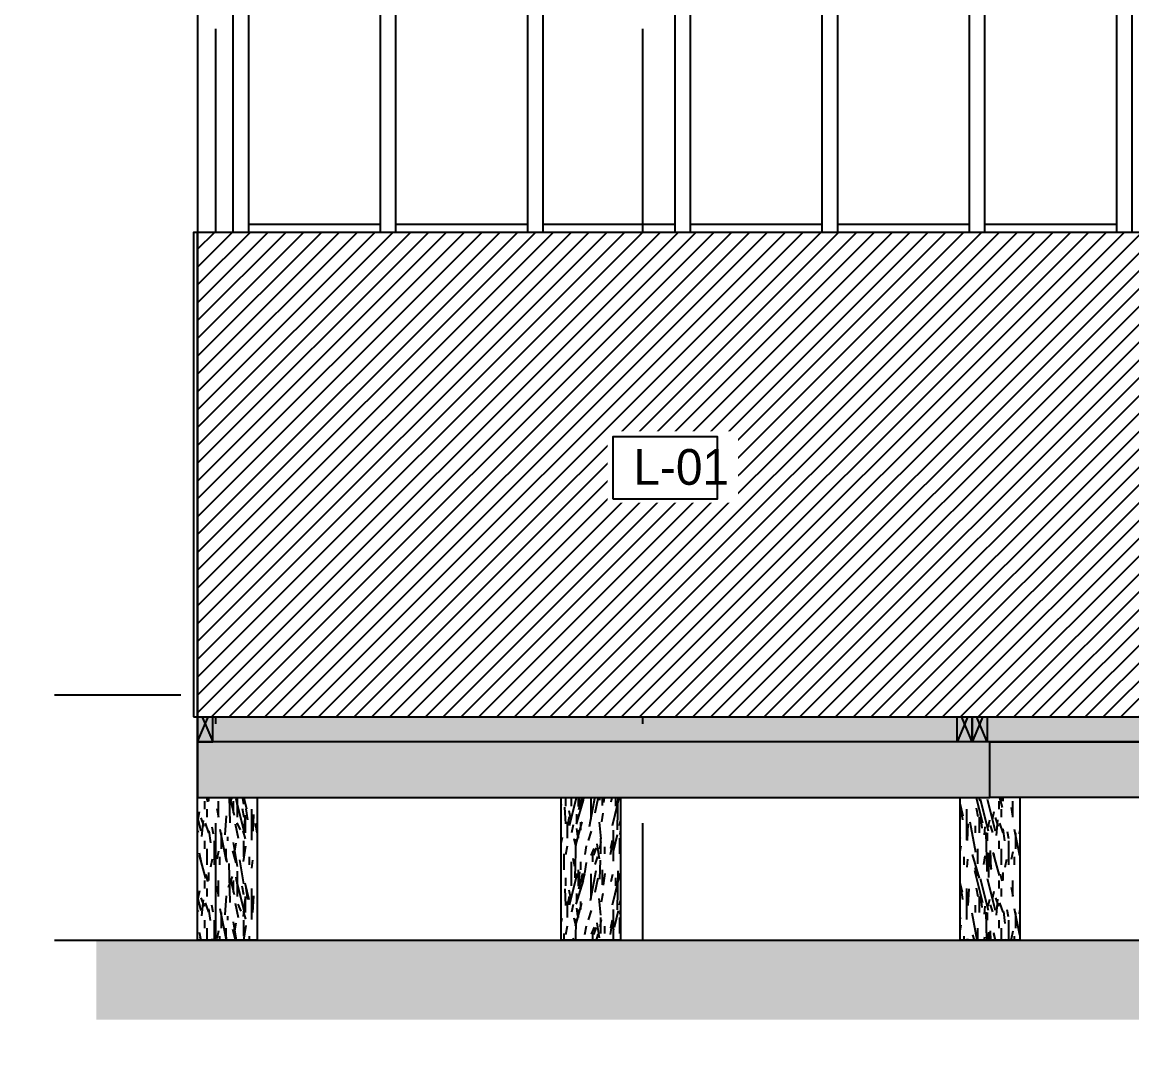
# Model space of a CAD drawing. Header units: millimetres. Extents: x 19458 to 19711, y 4351 to 4752.
# Drawn here: x 19568.654 to 19571.447, y 4540.609 to 4543.224 of the extents above; entities that cross this region are included whole.
import ezdxf

# ---------------------------------------------------------------- set-up
doc = ezdxf.new("R2010")
doc.units = ezdxf.units.MM
doc.set_wipeout_variables(frame=1)
doc.linetypes.add('CENTER', pattern=[2, 1.25, -0.25, 0.25, -0.25])
doc.linetypes.add('HIDDEN2', pattern=[4.7625, 3.175, -1.5875])
for name, color, linetype in [('cotas', 1, 'Continuous'), ('cotas @ 200', 1, 'Continuous'), ('cotas @ 300', 1, 'Continuous'), ('cotas @ 400', 1, 'Continuous'), ('cotas @ 500', 1, 'Continuous'), ('EJES', 2, 'CENTER'), ('NIVELES', 2, 'Continuous'), ('PANELES PARED', 2, 'Continuous'), ('PILOTES', 2, 'Continuous'), ('TEXTO', 2, 'Continuous'), ('TEXTO @ 0.5', 2, 'Continuous'), ('VIGAS DE PISO', 2, 'Continuous')]:
    doc.layers.add(name, color=color, linetype=linetype)
doc.styles.add('century gothic', font='GOTHIC.TTF')
doc.styles.add('COTAS SMC', font='GOTHIC.TTF')
doc.dimstyles.new('ANOTATIVE 100 SMCONSTRUCCIONES', dxfattribs={"dimscale": 0, "dimtxt": 0.18, "dimasz": 0.15, "dimexe": 0.18, "dimexo": 0.09, "dimgap": 0.1, "dimtad": 1, "dimzin": 0, "dimdsep": 46, "dimtxsty": 'century gothic', "dimblk1": 'FLECHA1', "dimblk2": 'FLECHA1', "dimsah": 1, "dimcen": 0.18, "dimdle": 0.075, "dimclrd": 1, "dimclre": 1, "dimclrt": 2, "dimaunit": 1, "dimadec": 0, "dimazin": 0, "dimtfac": 0.75, "dimtix": 1, "dimtmove": 2, "dimatfit": 3, "dimfxl": 0.09, "dimtvp": 1.5, "dimtfill": 1, "dimtolj": 1, "dimtzin": 0, "dimarcsym": 0})
doc.dimstyles.new('PIES SMCONSTRUCCIONES', dxfattribs={"dimscale": 0, "dimtxt": 0.18, "dimasz": 0.2, "dimexe": 0.18, "dimexo": 0, "dimgap": 0.1, "dimtad": 1, "dimdec": 0, "dimlfac": 39.370079, "dimzin": 0, "dimdsep": 46, "dimlunit": 4, "dimtxsty": 'COTAS SMC', "dimblk1": 'FLECHA1', "dimblk2": 'FLECHA1', "dimsah": 1, "dimcen": 0.2, "dimdle": 0.075, "dimclrd": 1, "dimclre": 1, "dimclrt": 2, "dimaunit": 1, "dimadec": 0, "dimazin": 0, "dimtfac": 0.75, "dimtdec": 0, "dimtix": 1, "dimtmove": 2, "dimatfit": 3, "dimfxl": 0.09, "dimtvp": 1.5, "dimtfill": 1, "dimtolj": 1, "dimtzin": 0, "dimarcsym": 0})
pattern_1 = [(0, (102.28992, 23.7031), (0, 0.2), [0.04, -0.16]), (8.9726, (102.291915, 23.595096), (1.200000005876, 0.199999525118), [0.0384708, -3.8086058]), (5.7105, (102.289915, 23.607096), (1.800000034755, 0.19999710144), [0.0401996, -1.9697752]), (344.5779, (102.289915, 23.667096), (2.1999999038893, -0.5999974677634), [0.0601664, -5.9564754]), (353.6599, (102.293915, 23.733096), (0.200000063208, 4.086e-07), [0.0362216, -1.7748552]), (345.0686, (102.299915, 23.619096), (0.799999998317, -0.199999673879), [0.0310484, -3.0737864]), (348.6901, (102.229915, 23.735096), (0.2000000583, 7.413e-08), [0.0815844, -0.9382194]), (5.7105, (102.291915, 23.577096), (1.800000034755, 0.19999710144), [0.0200998, -1.989875]), (0, (102.28992, 23.6611), (0, 0.2), [0.02, -0.18]), (0, (102.24992, 23.6851), (0, 0.2), [0.06, -0.14]), (11.3099, (102.289915, 23.715096), (0.79999995433, 0.19999948721), [0.020396, -0.9994078]), (2.7263, (102.269915, 23.641096), (4.0000000589947, 0.1999992035454), [0.0420476, -4.1627116]), (352.4054, (102.279915, 23.635096), (1.599999971597, -0.19999873671), [0.0302654, -2.9962834]), (0, (102.26992, 23.5591), (0, 0.2), [0.04, -0.16]), (358.8309, (102.2499153, 23.549096), (0.2000000366479, 1.5360345e-07), [0.0980204, -9.70402]), (0, (102.24992, 23.6991), (0, 0.2), [0.02, -0.18]), (0, (102.26992, 23.7151), (0, 0.2), [0.02, -0.18]), (0, (102.17992, 23.7331), (0, 0.2), [0.03, -0.17]), (350.5377, (102.233915, 23.743096), (0.200000015444, 7.752e-08), [0.0608276, -1.1557248]), (0, (102.16992, 23.7431), (0, 0.2), [0.04, -0.16]), (0, (102.14792, 23.5631), (0, 0.2), [0.022, -0.178]), (0, (102.24992, 23.5731), (0, 0.2), [0.02, -0.18]), (0, (102.14792, 23.5791), (0, 0.2), [0.042, -0.158]), (5.4403, (102.249915, 23.591096), (1.9999999402303, 0.199998956714), [0.04219, -4.1768144]), (0, (102.25192, 23.6071), (0, 0.2), [0.038, -0.162]), (0, (102.14792, 23.6111), (0, 0.2), [0.022, -0.178]), (358.8309, (102.1719153, 23.643096), (0.2000000366479, 1.5360345e-07), [0.0980204, -9.70402]), (0, (102.18992, 23.6611), (0, 0.2), [0.02, -0.18]), (0, (102.16992, 23.6671), (0, 0.2), [0.02, -0.18]), (0, (102.24992, 23.6671), (0, 0.2), [0.04, -0.16]), (0, (102.20992, 23.6711), (0, 0.2), [0.02, -0.18]), (0, (102.16992, 23.6951), (0, 0.2), [0.04, -0.16]), (19.6538, (102.223915, 23.611096), (2.200000050424, 0.79999891494), [0.0297322, -2.9434812]), (11.3099, (102.189915, 23.667096), (0.79999995433, 0.19999948721), [0.020396, -0.9994078]), (11.3099, (102.269915, 23.657096), (0.79999995433, 0.19999948721), [0.020396, -0.9994078]), (5.7105, (102.209915, 23.733096), (1.800000034755, 0.19999710144), [0.0200998, -1.989875]), (349.6952, (102.147915, 23.747096), (1.199999995396, -0.19999893933), [0.0223606, -2.213707]), (348.6901, (102.169915, 23.563096), (0.2000000583, 7.413e-08), [0.020396, -0.9994078]), (90, (102.18992, 23.5591), (-0.2, 1e-17), [0, -0.2]), (346.6076, (102.147915, 23.671096), (3.400000044994, -0.7999939065965), [0.043174, -4.2742308]), (11.3099, (102.269915, 23.699096), (0.79999995433, 0.19999948721), [0.020396, -0.9994078]), (10.3048, (102.269915, 23.573096), (0.999999957606, 0.199999208868), [0.0223606, -2.213707]), (348.6901, (102.209915, 23.661096), (0.2000000583, 7.413e-08), [0.020396, -0.9994078]), (348.6901, (102.229915, 23.671096), (0.2000000583, 7.413e-08), [0.020396, -0.9994078]), (341.5651, (102.147915, 23.651096), (0.19999995825, 2.3367e-07), [0.0252982, -0.6071572]), (345.9638, (102.169915, 23.719096), (0.19999992115, 2.4875e-07), [0.0824622, -0.7421588]), (343.3008, (102.209915, 23.733096), (1.399999991533, -0.39999874641), [0.0626418, -2.025419]), (0, (102.20992, 23.7431), (0, 0.2), [0.024, -0.176]), (345.9638, (102.189915, 23.579096), (0.19999992115, 2.4875e-07), [0.0824622, -0.7421588]), (345.9638, (102.169915, 23.593096), (0.19999992115, 2.4875e-07), [0.0824622, -0.7421588]), (345.9638, (102.169915, 23.611096), (0.19999992115, 2.4875e-07), [0.0824622, -0.7421588]), (349.6952, (102.147915, 23.699096), (1.199999995396, -0.19999893933), [0.0223606, -2.213707]), (345.9638, (102.209915, 23.695096), (0.19999992115, 2.4875e-07), [0.041231, -0.78339]), (349.6952, (102.147915, 23.635096), (1.199999995396, -0.19999893933), [0.0223606, -2.213707]), (357.6141, (102.251915, 23.621096), (0.199999989185, 2.452822e-07), [0.0480416, -4.756123]), (349.6952, (102.229915, 23.657096), (1.199999995396, -0.19999893933), [0.0223606, -2.213707]), (12.5288, (102.251915, 23.653096), (0.800000095695, 0.199999860747), [0.018439, -1.8254698]), (349.5626, (102.1479153, 23.625096), (2.199999936494, -0.3999970687047), [0.0772788, -7.650591]), (351.8699, (102.223915, 23.611096), (0.199999892184, -4.835e-08), [0.0282842, -1.3859292]), (4.7636, (102.169915, 23.631096), (2.199999989955, 0.199998289923), [0.0481664, -2.3601524]), (0, (102.21792, 23.6351), (0, 0.2), [0.062, -0.138]), (344.7449, (102.147915, 23.725096), (0.799999942428, -0.199999664289), [0.0228036, -2.2575472]), (350.5377, (102.189915, 23.559096), (0.200000015444, 7.752e-08), [0.0608276, -1.1557248]), (340.0169, (102.147915, 23.601096), (0.599999976081, -0.19999986488), [0.0234094, -2.3175304]), (0, (102.30992, 23.7191), (0, 0.2), [0.01, -0.19]), (0, (102.30992, 23.6311), (0, 0.2), [0.02, -0.18]), (11.3099, (102.309915, 23.559096), (0.79999995433, 0.19999948721), [0.020396, -0.9994078]), (0, (102.31192, 23.5791), (0, 0.2), [0.036, -0.164]), (343.3008, (102.309915, 23.685096), (1.399999991533, -0.39999874641), [0.0208806, -2.0671802]), (348.0207, (102.3119153, 23.643096), (3.7999999222511, -0.8002195416064), [0.0368014, -6.7101288]), (90, (102.30992, 23.5591), (-0.2, 1e-17), [0, -0.2]), (0, (102.32992, 23.5631), (0, 0.2), [0.018, -0.182]), (0, (102.32992, 23.6011), (0, 0.2), [0.018, -0.182]), (0, (102.32992, 23.6111), (0, 0.2), [0.018, -0.182]), (336.0376, (102.329915, 23.679096), (1.400000005486, -0.599997330343), [0.0196978, -1.9500724]), (348.5163, (102.3299153, 23.703096), (0.99999999677376, -0.2000310941214), [0.0183676, -13.043105]), (341.5651, (102.329915, 23.631096), (0.19999995825, 2.3367e-07), [0.0189736, -0.6134816]), (347.4712, (102.329915, 23.729096), (1.000000064082, -0.19999992061), [0.018439, -1.8254698])]

# ---------------------------------------------------------------- blocks, each defined once
blk = doc.blocks.new('FLECHA1')
at = {"color": 4}
blk.add_line((-0.246176, -0.248081), (0.248081, 0.25), dxfattribs=at)
at = {"color": 1}
blk.add_line((-1, 0), (0.496162, 0), dxfattribs=at)
blk = doc.blocks.new('*D331')
at = {"layer": 'cotas', "color": 1, "lineweight": -2, "transparency": 16777216}
for p, q in [((19614.326, 4625.8448), (19614.326, 4700.8448)), ((19570.9836, 4550.8448), (19524.326, 4550.8448)), ((19614.326, 4548.4298), (19614.326, 4550.8448)), ((19570.5339, 4548.4298), (19524.326, 4548.4298)), ((19614.326, 4473.4298), (19614.326, 4398.4298))]:
    blk.add_line(p, q, dxfattribs=at)
at = {"layer": 'Defpoints', "color": 0, "transparency": 16777216}
for p in [(19614.326, 4550.8448), (19615.9836, 4550.8448), (19615.5339, 4548.4298)]:
    blk.add_point(p, dxfattribs=at)
at = {"layer": 'cotas', "color": 1, "lineweight": -2, "transparency": 16777216, "xscale": 75, "yscale": 75, "zscale": 75}
for p, rotation in [((19614.326, 4550.8448), 270), ((19614.326, 4548.4298), 90)]:
    blk.add_blockref('FLECHA1', p, dxfattribs=dict(at, rotation=rotation))
at = {"layer": 'cotas', "color": 2, "transparency": 16777216, "insert": (19517.3376, 4549.6373), "char_height": 90, "attachment_point": 5, "rotation": 90, "style": 'century gothic', "bg_fill": 3, "box_fill_scale": 1.1, "bg_fill_color": 256, "bg_fill_true_color": 13158600, "bg_fill_transparency": 0}
blk.add_mtext('\\A1;2.42', dxfattribs=at)
blk = doc.blocks.new('*D360')
at = {"layer": 'cotas', "color": 1, "lineweight": -2, "transparency": 16777216}
for p, q in [((19614.326, 4580.8448), (19614.326, 4610.8448)), ((19597.9836, 4550.8448), (19578.326, 4550.8448)), ((19614.326, 4548.4298), (19614.326, 4550.8448)), ((19597.5339, 4548.4298), (19578.326, 4548.4298)), ((19614.326, 4518.4298), (19614.326, 4488.4298))]:
    blk.add_line(p, q, dxfattribs=at)
at = {"layer": 'Defpoints', "color": 0, "transparency": 16777216}
for p in [(19614.326, 4550.8448), (19615.9836, 4550.8448), (19615.5339, 4548.4298)]:
    blk.add_point(p, dxfattribs=at)
at = {"layer": 'cotas', "color": 1, "lineweight": -2, "transparency": 16777216, "xscale": 30, "yscale": 30, "zscale": 30}
for p, rotation in [((19614.326, 4550.8448), 270), ((19614.326, 4548.4298), 90)]:
    blk.add_blockref('FLECHA1', p, dxfattribs=dict(at, rotation=rotation))
at = {"layer": 'cotas', "color": 2, "transparency": 16777216, "insert": (19575.5307, 4549.6373), "char_height": 36, "attachment_point": 5, "rotation": 90, "style": 'century gothic', "bg_fill": 3, "box_fill_scale": 1.1, "bg_fill_color": 256, "bg_fill_true_color": 13158600, "bg_fill_transparency": 0}
blk.add_mtext('\\A1;2.42', dxfattribs=at)
blk = doc.blocks.new('*D377')
at = {"layer": 'cotas', "color": 1, "lineweight": -2, "transparency": 16777216}
for p, q in [((19614.326, 4595.8448), (19614.326, 4640.8448)), ((19588.9836, 4550.8448), (19560.326, 4550.8448)), ((19614.326, 4548.4298), (19614.326, 4550.8448)), ((19588.5339, 4548.4298), (19560.326, 4548.4298)), ((19614.326, 4503.4298), (19614.326, 4458.4298))]:
    blk.add_line(p, q, dxfattribs=at)
at = {"layer": 'Defpoints', "color": 0, "transparency": 16777216}
for p in [(19614.326, 4550.8448), (19615.9836, 4550.8448), (19615.5339, 4548.4298)]:
    blk.add_point(p, dxfattribs=at)
at = {"layer": 'cotas', "color": 1, "lineweight": -2, "transparency": 16777216, "xscale": 45, "yscale": 45, "zscale": 45}
for p, rotation in [((19614.326, 4550.8448), 270), ((19614.326, 4548.4298), 90)]:
    blk.add_blockref('FLECHA1', p, dxfattribs=dict(at, rotation=rotation))
at = {"layer": 'cotas', "color": 2, "transparency": 16777216, "insert": (19556.133, 4549.6373), "char_height": 54, "attachment_point": 5, "rotation": 90, "style": 'century gothic', "bg_fill": 3, "box_fill_scale": 1.1, "bg_fill_color": 256, "bg_fill_true_color": 13158600, "bg_fill_transparency": 0}
blk.add_mtext('\\A1;2.42', dxfattribs=at)
blk = doc.blocks.new('*D383')
at = {"layer": 'cotas', "color": 1, "lineweight": -2, "transparency": 16777216}
for p, q in [((19614.326, 4610.8448), (19614.326, 4670.8448)), ((19579.9836, 4550.8448), (19542.326, 4550.8448)), ((19614.326, 4548.4298), (19614.326, 4550.8448)), ((19579.5339, 4548.4298), (19542.326, 4548.4298)), ((19614.326, 4488.4298), (19614.326, 4428.4298))]:
    blk.add_line(p, q, dxfattribs=at)
at = {"layer": 'Defpoints', "color": 0, "transparency": 16777216}
for p in [(19614.326, 4550.8448), (19615.9836, 4550.8448), (19615.5339, 4548.4298)]:
    blk.add_point(p, dxfattribs=at)
at = {"layer": 'cotas', "color": 1, "lineweight": -2, "transparency": 16777216, "xscale": 60, "yscale": 60, "zscale": 60}
for p, rotation in [((19614.326, 4550.8448), 270), ((19614.326, 4548.4298), 90)]:
    blk.add_blockref('FLECHA1', p, dxfattribs=dict(at, rotation=rotation))
at = {"layer": 'cotas', "color": 2, "transparency": 16777216, "insert": (19536.7353, 4549.6373), "char_height": 72, "attachment_point": 5, "rotation": 90, "style": 'century gothic', "bg_fill": 3, "box_fill_scale": 1.1, "bg_fill_color": 256, "bg_fill_true_color": 13158600, "bg_fill_transparency": 0}
blk.add_mtext('\\A1;2.42', dxfattribs=at)
blk = doc.blocks.new('*D386')
at = {"layer": 'cotas', "color": 1, "lineweight": -2, "transparency": 16777216}
for p, q in [((19620.0128, 4651.7533), (19620.0128, 4751.7533)), ((19620.4168, 4551.7533), (19530.0128, 4551.7533)), ((19620.0128, 4550.5333), (19620.0128, 4551.7533)), ((19620.4168, 4550.5333), (19530.0128, 4550.5333)), ((19620.0128, 4450.5333), (19620.0128, 4350.5333))]:
    blk.add_line(p, q, dxfattribs=at)
at = {"layer": 'Defpoints', "color": 0, "transparency": 16777216}
for p in [(19620.0128, 4551.7533), (19620.4168, 4551.7533), (19620.4168, 4550.5333)]:
    blk.add_point(p, dxfattribs=at)
at = {"layer": 'cotas', "color": 1, "lineweight": -2, "transparency": 16777216, "xscale": 100, "yscale": 100, "zscale": 100}
for p, rotation in [((19620.0128, 4551.7533), 270), ((19620.0128, 4550.5333), 90)]:
    blk.add_blockref('FLECHA1', p, dxfattribs=dict(at, rotation=rotation))
at = {"layer": 'cotas', "color": 2, "transparency": 16777216, "insert": (19523.8809, 4551.1433), "char_height": 90, "attachment_point": 5, "rotation": 90, "style": 'COTAS SMC', "bg_fill": 3, "box_fill_scale": 1.1, "bg_fill_color": 256, "bg_fill_true_color": 13158600, "bg_fill_transparency": 0}
blk.add_mtext("\\A1;4'", dxfattribs=at)
blk = doc.blocks.new('*D411')
at = {"layer": 'cotas', "color": 1, "lineweight": -2, "transparency": 16777216}
for p, q in [((19620.0128, 4591.7533), (19620.0128, 4631.7533)), ((19620.4168, 4551.7533), (19584.0128, 4551.7533)), ((19620.0128, 4550.5333), (19620.0128, 4551.7533)), ((19620.4168, 4550.5333), (19584.0128, 4550.5333)), ((19620.0128, 4510.5333), (19620.0128, 4470.5333))]:
    blk.add_line(p, q, dxfattribs=at)
at = {"layer": 'Defpoints', "color": 0, "transparency": 16777216}
for p in [(19620.0128, 4551.7533), (19620.4168, 4551.7533), (19620.4168, 4550.5333)]:
    blk.add_point(p, dxfattribs=at)
at = {"layer": 'cotas', "color": 1, "lineweight": -2, "transparency": 16777216, "xscale": 40, "yscale": 40, "zscale": 40}
for p, rotation in [((19620.0128, 4551.7533), 270), ((19620.0128, 4550.5333), 90)]:
    blk.add_blockref('FLECHA1', p, dxfattribs=dict(at, rotation=rotation))
at = {"layer": 'cotas', "color": 2, "transparency": 16777216, "insert": (19581.5601, 4551.1433), "char_height": 36, "attachment_point": 5, "rotation": 90, "style": 'COTAS SMC', "bg_fill": 3, "box_fill_scale": 1.1, "bg_fill_color": 256, "bg_fill_true_color": 13158600, "bg_fill_transparency": 0}
blk.add_mtext("\\A1;4'", dxfattribs=at)
blk = doc.blocks.new('*D430')
at = {"layer": 'cotas', "color": 1, "lineweight": -2, "transparency": 16777216}
for p, q in [((19620.0128, 4611.7533), (19620.0128, 4671.7533)), ((19620.4168, 4551.7533), (19566.0128, 4551.7533)), ((19620.0128, 4550.5333), (19620.0128, 4551.7533)), ((19620.4168, 4550.5333), (19566.0128, 4550.5333)), ((19620.0128, 4490.5333), (19620.0128, 4430.5333))]:
    blk.add_line(p, q, dxfattribs=at)
at = {"layer": 'Defpoints', "color": 0, "transparency": 16777216}
for p in [(19620.0128, 4551.7533), (19620.4168, 4551.7533), (19620.4168, 4550.5333)]:
    blk.add_point(p, dxfattribs=at)
at = {"layer": 'cotas', "color": 1, "lineweight": -2, "transparency": 16777216, "xscale": 60, "yscale": 60, "zscale": 60}
for p, rotation in [((19620.0128, 4551.7533), 270), ((19620.0128, 4550.5333), 90)]:
    blk.add_blockref('FLECHA1', p, dxfattribs=dict(at, rotation=rotation))
at = {"layer": 'cotas', "color": 2, "transparency": 16777216, "insert": (19562.3337, 4551.1433), "char_height": 54, "attachment_point": 5, "rotation": 90, "style": 'COTAS SMC', "bg_fill": 3, "box_fill_scale": 1.1, "bg_fill_color": 256, "bg_fill_true_color": 13158600, "bg_fill_transparency": 0}
blk.add_mtext("\\A1;4'", dxfattribs=at)
blk = doc.blocks.new('*D436')
at = {"layer": 'cotas', "color": 1, "lineweight": -2, "transparency": 16777216}
for p, q in [((19620.0128, 4631.7533), (19620.0128, 4711.7533)), ((19620.4168, 4551.7533), (19548.0128, 4551.7533)), ((19620.0128, 4550.5333), (19620.0128, 4551.7533)), ((19620.4168, 4550.5333), (19548.0128, 4550.5333)), ((19620.0128, 4470.5333), (19620.0128, 4390.5333))]:
    blk.add_line(p, q, dxfattribs=at)
at = {"layer": 'Defpoints', "color": 0, "transparency": 16777216}
for p in [(19620.0128, 4551.7533), (19620.4168, 4551.7533), (19620.4168, 4550.5333)]:
    blk.add_point(p, dxfattribs=at)
at = {"layer": 'cotas', "color": 1, "lineweight": -2, "transparency": 16777216, "xscale": 80, "yscale": 80, "zscale": 80}
for p, rotation in [((19620.0128, 4551.7533), 270), ((19620.0128, 4550.5333), 90)]:
    blk.add_blockref('FLECHA1', p, dxfattribs=dict(at, rotation=rotation))
at = {"layer": 'cotas', "color": 2, "transparency": 16777216, "insert": (19543.1073, 4551.1433), "char_height": 72, "attachment_point": 5, "rotation": 90, "style": 'COTAS SMC', "bg_fill": 3, "box_fill_scale": 1.1, "bg_fill_color": 256, "bg_fill_true_color": 13158600, "bg_fill_transparency": 0}
blk.add_mtext("\\A1;4'", dxfattribs=at)
blk = doc.blocks.new('P01')
h = blk.add_hatch()
h.set_pattern_fill('MADERA_03', color=250, scale=0.2, angle=90, pattern_type=2)
h.set_pattern_definition([(90, (-0.156, 0.142), (-0.2, 1e-17), [0.04, -0.16]), (98.9726, (-0.048, 0.144), (-0.199999525118, 1.200000005876), [0.0384708, -3.8086058]), (95.7105, (-0.06, 0.142), (-0.19999710144, 1.800000034755), [0.0401996, -1.9697752]), (74.5779, (-0.12, 0.142), (0.5999974677634, 2.1999999038893), [0.0601664, -5.9564754]), (83.6599, (-0.186, 0.146), (-4.086e-07, 0.200000063208), [0.0362216, -1.7748552]), (75.0686, (-0.072, 0.152), (0.199999673879, 0.799999998317), [0.0310484, -3.0737864]), (78.6901, (-0.188, 0.082), (-7.413e-08, 0.2000000583), [0.0815844, -0.9382194]), (95.7105, (-0.03, 0.144), (-0.19999710144, 1.800000034755), [0.0200998, -1.989875]), (90, (-0.114, 0.142), (-0.2, 1e-17), [0.02, -0.18]), (90, (-0.138, 0.102), (-0.2, 1e-17), [0.06, -0.14]), (101.3099, (-0.168, 0.142), (-0.19999948721, 0.79999995433), [0.020396, -0.9994078]), (92.7263, (-0.094, 0.122), (-0.1999992035454, 4.0000000589947), [0.0420476, -4.1627116]), (82.4054, (-0.088, 0.132), (0.19999873671, 1.599999971597), [0.0302654, -2.9962834]), (90, (-0.012, 0.122), (-0.2, 1e-17), [0.04, -0.16]), (88.8309, (-0.002, 0.102), (-1.5360345e-07, 0.2000000366479), [0.0980204, -9.70402]), (90, (-0.152, 0.102), (-0.2, 1e-17), [0.02, -0.18]), (90, (-0.168, 0.122), (-0.2, 1e-17), [0.02, -0.18]), (90, (-0.186, 0.032), (-0.2, 1e-17), [0.03, -0.17]), (80.5377, (-0.196, 0.086), (-7.752e-08, 0.200000015444), [0.0608276, -1.1557248]), (90, (-0.196, 0.022), (-0.2, 1e-17), [0.04, -0.16]), (90, (-0.016, 1e-18), (-0.2, 1e-17), [0.022, -0.178]), (90, (-0.026, 0.102), (-0.2, 1e-17), [0.02, -0.18]), (90, (-0.032, 2e-18), (-0.2, 1e-17), [0.042, -0.158]), (95.4403, (-0.044, 0.102), (-0.199998956714, 1.9999999402303), [0.04219, -4.1768144]), (90, (-0.06, 0.104), (-0.2, 1e-17), [0.038, -0.162]), (90, (-0.064, 4e-18), (-0.2, 1e-17), [0.022, -0.178]), (88.8309, (-0.096, 0.024), (-1.5360345e-07, 0.2000000366479), [0.0980204, -9.70402]), (90, (-0.114, 0.042), (-0.2, 1e-17), [0.02, -0.18]), (90, (-0.12, 0.022), (-0.2, 1e-17), [0.02, -0.18]), (90, (-0.12, 0.102), (-0.2, 1e-17), [0.04, -0.16]), (90, (-0.124, 0.062), (-0.2, 1e-17), [0.02, -0.18]), (90, (-0.148, 0.022), (-0.2, 1e-17), [0.04, -0.16]), (109.6538, (-0.064, 0.076), (-0.79999891494, 2.200000050424), [0.0297322, -2.9434812]), (101.3099, (-0.12, 0.042), (-0.19999948721, 0.79999995433), [0.020396, -0.9994078]), (101.3099, (-0.11, 0.122), (-0.19999948721, 0.79999995433), [0.020396, -0.9994078]), (95.7105, (-0.186, 0.062), (-0.19999710144, 1.800000034755), [0.0200998, -1.989875]), (79.6952, (-0.2, 1e-17), (0.19999893933, 1.199999995396), [0.0223606, -2.213707]), (78.6901, (-0.016, 0.022), (-7.413e-08, 0.2000000583), [0.020396, -0.9994078]), (180, (-0.012, 0.042), (-2e-17, -0.2), [0, -0.2]), (76.6076, (-0.124, 8e-18), (0.7999939065965, 3.400000044994), [0.043174, -4.2742308]), (101.3099, (-0.152, 0.122), (-0.19999948721, 0.79999995433), [0.020396, -0.9994078]), (100.3048, (-0.026, 0.122), (-0.199999208868, 0.999999957606), [0.0223606, -2.213707]), (78.6901, (-0.114, 0.062), (-7.413e-08, 0.2000000583), [0.020396, -0.9994078]), (78.6901, (-0.124, 0.082), (-7.413e-08, 0.2000000583), [0.020396, -0.9994078]), (71.5651, (-0.104, 6e-18), (-2.3367e-07, 0.19999995825), [0.0252982, -0.6071572]), (75.9638, (-0.172, 0.022), (-2.4875e-07, 0.19999992115), [0.0824622, -0.7421588]), (73.3008, (-0.186, 0.062), (0.39999874641, 1.399999991533), [0.0626418, -2.025419]), (90, (-0.196, 0.062), (-0.2, 1e-17), [0.024, -0.176]), (75.9638, (-0.032, 0.042), (-2.4875e-07, 0.19999992115), [0.0824622, -0.7421588]), (75.9638, (-0.046, 0.022), (-2.4875e-07, 0.19999992115), [0.0824622, -0.7421588]), (75.9638, (-0.064, 0.022), (-2.4875e-07, 0.19999992115), [0.0824622, -0.7421588]), (79.6952, (-0.152, 9e-18), (0.19999893933, 1.199999995396), [0.0223606, -2.213707]), (75.9638, (-0.148, 0.062), (-2.4875e-07, 0.19999992115), [0.041231, -0.78339]), (79.6952, (-0.088, 5e-18), (0.19999893933, 1.199999995396), [0.0223606, -2.213707]), (87.6141, (-0.074, 0.104), (-2.452822e-07, 0.199999989185), [0.0480416, -4.756123]), (79.6952, (-0.11, 0.082), (0.19999893933, 1.199999995396), [0.0223606, -2.213707]), (102.5288, (-0.106, 0.104), (-0.199999860747, 0.800000095695), [0.018439, -1.8254698]), (79.5626, (-0.078, 5e-18), (0.3999970687047, 2.199999936494), [0.0772788, -7.650591]), (81.8699, (-0.064, 0.076), (4.835e-08, 0.199999892184), [0.0282842, -1.3859292]), (94.7636, (-0.084, 0.022), (-0.199998289923, 2.199999989955), [0.0481664, -2.3601524]), (90, (-0.088, 0.07), (-0.2, 1e-17), [0.062, -0.138]), (74.7449, (-0.178, 1e-17), (0.199999664289, 0.799999942428), [0.0228036, -2.2575472]), (80.5377, (-0.012, 0.042), (-7.752e-08, 0.200000015444), [0.0608276, -1.1557248]), (70.0169, (-0.054, 3e-18), (0.19999986488, 0.599999976081), [0.0234094, -2.3175304]), (90, (-0.172, 0.162), (-0.2, 1e-17), [0.01, -0.19]), (90, (-0.084, 0.162), (-0.2, 1e-17), [0.02, -0.18]), (101.3099, (-0.012, 0.162), (-0.19999948721, 0.79999995433), [0.020396, -0.9994078]), (90, (-0.032, 0.164), (-0.2, 1e-17), [0.036, -0.164]), (73.3008, (-0.138, 0.162), (0.39999874641, 1.399999991533), [0.0208806, -2.0671802]), (78.0207, (-0.096, 0.164), (0.8002195416064, 3.7999999222511), [0.0368014, -6.7101288]), (180, (-0.012, 0.162), (-2e-17, -0.2), [0, -0.2]), (90, (-0.016, 0.182), (-0.2, 1e-17), [0.018, -0.182]), (90, (-0.054, 0.182), (-0.2, 1e-17), [0.018, -0.182]), (90, (-0.064, 0.182), (-0.2, 1e-17), [0.018, -0.182]), (66.0376, (-0.132, 0.182), (0.599997330343, 1.400000005486), [0.0196978, -1.9500724]), (78.5163, (-0.156, 0.182), (0.2000310941214, 0.99999999677376), [0.0183676, -13.043105]), (71.5651, (-0.084, 0.182), (-2.3367e-07, 0.19999995825), [0.0189736, -0.6134816]), (77.4712, (-0.182, 0.182), (0.19999992061, 1.000000064082), [0.018439, -1.8254698])])
h.paths.add_polyline_path([(19444.003, 4504.1263), (19444.153, 4504.1263), (19444.153, 4504.6263), (19444.003, 4504.6263)])
blk.add_lwpolyline([(19444.003, 4504.1263), (19444.153, 4504.1263), (19444.153, 4504.6263), (19444.003, 4504.6263)], close=True)
blk = doc.blocks.new('PP5')
at = {"layer": 'PANELES PARED'}
for points in [[(19435.0922, 4498.7972), (19435.0922, 4498.7592), (19437.3542, 4498.7592), (19437.3542, 4498.7972)], [(19435.1302, 4498.7592), (19435.0922, 4498.7592), (19435.0922, 4496.4352), (19435.1302, 4496.4352)], [(19435.5009, 4498.7592), (19435.4629, 4498.7592), (19435.4629, 4496.4352), (19435.5009, 4496.4352)], [(19435.8715, 4498.7592), (19435.8335, 4498.7592), (19435.8335, 4496.4352), (19435.8715, 4496.4352)], [(19436.2422, 4498.7592), (19436.2042, 4498.7592), (19436.2042, 4496.4352), (19436.2422, 4496.4352)], [(19436.6129, 4498.7592), (19436.5749, 4498.7592), (19436.5749, 4496.4352), (19436.6129, 4496.4352)], [(19436.9835, 4498.7592), (19436.9455, 4498.7592), (19436.9455, 4496.4352), (19436.9835, 4496.4352)], [(19437.3542, 4498.7592), (19437.3162, 4498.7592), (19437.3162, 4496.4352), (19437.3542, 4496.4352)], [(19435.4629, 4498.1945), (19435.4629, 4498.1565), (19435.1302, 4498.1565), (19435.1302, 4498.1945)], [(19435.8335, 4498.1945), (19435.8335, 4498.1565), (19435.5009, 4498.1565), (19435.5009, 4498.1945)], [(19436.2042, 4498.1945), (19436.2042, 4498.1565), (19435.8715, 4498.1565), (19435.8715, 4498.1945)], [(19436.5749, 4498.1945), (19436.5749, 4498.1565), (19436.2422, 4498.1565), (19436.2422, 4498.1945)], [(19436.9455, 4498.1945), (19436.9455, 4498.1565), (19436.6129, 4498.1565), (19436.6129, 4498.1945)], [(19437.3162, 4498.1945), (19437.3162, 4498.1565), (19436.9835, 4498.1565), (19436.9835, 4498.1945)], [(19435.4629, 4497.5918), (19435.4629, 4497.5538), (19435.1302, 4497.5538), (19435.1302, 4497.5918)], [(19435.8335, 4497.5918), (19435.8335, 4497.5538), (19435.5009, 4497.5538), (19435.5009, 4497.5918)], [(19436.2042, 4497.5918), (19436.2042, 4497.5538), (19435.8715, 4497.5538), (19435.8715, 4497.5918)], [(19436.5749, 4497.5918), (19436.5749, 4497.5538), (19436.2422, 4497.5538), (19436.2422, 4497.5918)], [(19436.9455, 4497.5918), (19436.9455, 4497.5538), (19436.6129, 4497.5538), (19436.6129, 4497.5918)], [(19437.3162, 4497.5918), (19437.3162, 4497.5538), (19436.9835, 4497.5538), (19436.9835, 4497.5918)], [(19435.4629, 4497.0135), (19435.4629, 4496.9755), (19435.1302, 4496.9755), (19435.1302, 4497.0135)], [(19435.8335, 4497.0135), (19435.8335, 4496.9755), (19435.5009, 4496.9755), (19435.5009, 4497.0135)], [(19436.2042, 4497.0135), (19436.2042, 4496.9755), (19435.8715, 4496.9755), (19435.8715, 4497.0135)], [(19436.5749, 4497.0135), (19436.5749, 4496.9755), (19436.2422, 4496.9755), (19436.2422, 4497.0135)], [(19436.9455, 4497.0135), (19436.9455, 4496.9755), (19436.6129, 4496.9755), (19436.6129, 4497.0135)], [(19437.3162, 4497.0135), (19437.3162, 4496.9755), (19436.9835, 4496.9755), (19436.9835, 4497.0135)], [(19435.0922, 4496.4352), (19435.0922, 4496.3972), (19437.3542, 4496.3972), (19437.3542, 4496.4352)]]:
    blk.add_lwpolyline(points, close=True, dxfattribs=at)
blk = doc.blocks.new('L01')
at = {"color": 3}
blk.add_wipeout([(19523.5016, 4513.7363), (19523.5016, 4512.5163), (19525.9416, 4512.5163), (19525.9416, 4513.7363)], dxfattribs=at)
h = blk.add_hatch()
h.set_pattern_fill('ANSI31', color=250, scale=0.01)
h.set_pattern_definition([(45, (53.022902, -7.374193), (-0.022450640303, 0.022450640303), [])])
h.paths.add_polyline_path([(19525.9416, 4512.5163), (19525.9416, 4513.7363), (19523.5016, 4513.7363), (19523.5016, 4512.5163)])
blk.add_lwpolyline([(19523.5016, 4513.7363), (19523.5016, 4512.5163), (19525.9416, 4512.5163), (19525.9416, 4513.7363)], close=True, dxfattribs=at)
blk = doc.blocks.new('*U620')
at = {"layer": 'cotas @ 500'}
dim = blk.add_linear_dim(base=(19614.3260382735, 4550.8448237801), p1=(19615.5338597089, 4548.4298237801), p2=(19615.9836080801, 4550.8448237801), angle=90, dimstyle='ANOTATIVE 100 SMCONSTRUCCIONES', override={"dimscale": 500, "dimtix": 1, "dimtofl": 1, "dimtmove": 1, "dimatfit": 1}, dxfattribs=at)
dim.commit()
dim.dimension.update_dxf_attribs({"geometry": '*D331', "text_midpoint": (19517.3375950376, 4549.6373237801)})
at = {"layer": 'cotas @ 200'}
dim = blk.add_linear_dim(base=(19614.3260382735, 4550.8448237801), p1=(19615.5338597089, 4548.4298237801), p2=(19615.9836080801, 4550.8448237801), angle=90, dimstyle='ANOTATIVE 100 SMCONSTRUCCIONES', override={"dimscale": 200, "dimtix": 1, "dimtofl": 1, "dimtmove": 1, "dimatfit": 1}, dxfattribs=at)
dim.commit()
dim.dimension.update_dxf_attribs({"geometry": '*D360', "text_midpoint": (19575.5306609792, 4549.6373237801)})
at = {"layer": 'cotas @ 300'}
dim = blk.add_linear_dim(base=(19614.3260382735, 4550.8448237801), p1=(19615.5338597089, 4548.4298237801), p2=(19615.9836080801, 4550.8448237801), angle=90, dimstyle='ANOTATIVE 100 SMCONSTRUCCIONES', override={"dimscale": 300, "dimtix": 1, "dimtofl": 1, "dimtmove": 1, "dimatfit": 1}, dxfattribs=at)
dim.commit()
dim.dimension.update_dxf_attribs({"geometry": '*D377', "text_midpoint": (19556.132972332, 4549.6373237801)})
at = {"layer": 'cotas @ 400'}
dim = blk.add_linear_dim(base=(19614.3260382735, 4550.8448237801), p1=(19615.5338597089, 4548.4298237801), p2=(19615.9836080801, 4550.8448237801), angle=90, dimstyle='ANOTATIVE 100 SMCONSTRUCCIONES', override={"dimscale": 400, "dimtix": 1, "dimtofl": 1, "dimtmove": 1, "dimatfit": 1}, dxfattribs=at)
dim.commit()
dim.dimension.update_dxf_attribs({"geometry": '*D383', "text_midpoint": (19536.7352836848, 4549.6373237801)})
blk = doc.blocks.new('*U622')
at = {"layer": 'cotas @ 500'}
dim = blk.add_linear_dim(base=(19620.0128, 4551.7533), p1=(19620.4168, 4550.5333), p2=(19620.4168, 4551.7533), angle=90, dimstyle='PIES SMCONSTRUCCIONES', override={"dimscale": 500, "dimtix": 1, "dimtofl": 1, "dimtmove": 2, "dimatfit": 3}, dxfattribs=at)
dim.commit()
dim.dimension.update_dxf_attribs({"geometry": '*D386', "text_midpoint": (19523.8809, 4551.1433)})
at = {"layer": 'cotas @ 200'}
dim = blk.add_linear_dim(base=(19620.0128, 4551.7533), p1=(19620.4168, 4550.5333), p2=(19620.4168, 4551.7533), angle=90, dimstyle='PIES SMCONSTRUCCIONES', override={"dimscale": 200, "dimtix": 1, "dimtofl": 1, "dimtmove": 2, "dimatfit": 3}, dxfattribs=at)
dim.commit()
dim.dimension.update_dxf_attribs({"geometry": '*D411', "text_midpoint": (19581.5601, 4551.1433)})
at = {"layer": 'cotas @ 300'}
dim = blk.add_linear_dim(base=(19620.0128, 4551.7533), p1=(19620.4168, 4550.5333), p2=(19620.4168, 4551.7533), angle=90, dimstyle='PIES SMCONSTRUCCIONES', override={"dimscale": 300, "dimtix": 1, "dimtofl": 1, "dimtmove": 2, "dimatfit": 3}, dxfattribs=at)
dim.commit()
dim.dimension.update_dxf_attribs({"geometry": '*D430', "text_midpoint": (19562.3337, 4551.1433)})
at = {"layer": 'cotas @ 400'}
dim = blk.add_linear_dim(base=(19620.0128, 4551.7533), p1=(19620.4168, 4550.5333), p2=(19620.4168, 4551.7533), angle=90, dimstyle='PIES SMCONSTRUCCIONES', override={"dimscale": 400, "dimtix": 1, "dimtofl": 1, "dimtmove": 2, "dimatfit": 3}, dxfattribs=at)
dim.commit()
dim.dimension.update_dxf_attribs({"geometry": '*D436', "text_midpoint": (19543.1073, 4551.1433)})

msp = doc.modelspace()

# ---------------------------------------------------------------- block references
at = {"layer": 'cotas'}
msp.add_blockref('*U620', (0, 0), dxfattribs=at)

# ---------------------------------------------------------------- next in the draw order: block references
msp.add_blockref('*U622', (0, 0), dxfattribs=at)

# ---------------------------------------------------------------- next in the draw order: hatches: boundary and pattern name
h = msp.add_hatch()
h.set_pattern_fill('MADERA_03', color=250, scale=0.2, angle=90, pattern_type=2)
h.set_pattern_definition([(90, (97.81772, 23.6891), (-0.2, 1e-17), [0.04, -0.16]), (98.9726, (97.925715, 23.691096), (-0.199999525118, 1.200000005876), [0.0384708, -3.8086058]), (95.7105, (97.913715, 23.689096), (-0.19999710144, 1.800000034755), [0.0401996, -1.9697752]), (74.5779, (97.853715, 23.689096), (0.5999974677634, 2.1999999038893), [0.0601664, -5.9564754]), (83.6599, (97.787715, 23.693096), (-4.086e-07, 0.200000063208), [0.0362216, -1.7748552]), (75.0686, (97.901715, 23.699096), (0.199999673879, 0.799999998317), [0.0310484, -3.0737864]), (78.6901, (97.785715, 23.629096), (-7.413e-08, 0.2000000583), [0.0815844, -0.9382194]), (95.7105, (97.943715, 23.691096), (-0.19999710144, 1.800000034755), [0.0200998, -1.989875]), (90, (97.85972, 23.6891), (-0.2, 1e-17), [0.02, -0.18]), (90, (97.83572, 23.6491), (-0.2, 1e-17), [0.06, -0.14]), (101.3099, (97.805715, 23.689096), (-0.19999948721, 0.79999995433), [0.020396, -0.9994078]), (92.7263, (97.879715, 23.669096), (-0.1999992035454, 4.0000000589947), [0.0420476, -4.1627116]), (82.4054, (97.885715, 23.679096), (0.19999873671, 1.599999971597), [0.0302654, -2.9962834]), (90, (97.96172, 23.6691), (-0.2, 1e-17), [0.04, -0.16]), (88.8309, (97.9717153, 23.649096), (-1.5360345e-07, 0.2000000366479), [0.0980204, -9.70402]), (90, (97.82172, 23.6491), (-0.2, 1e-17), [0.02, -0.18]), (90, (97.80572, 23.6691), (-0.2, 1e-17), [0.02, -0.18]), (90, (97.78772, 23.5791), (-0.2, 1e-17), [0.03, -0.17]), (80.5377, (97.777715, 23.633096), (-7.752e-08, 0.200000015444), [0.0608276, -1.1557248]), (90, (97.77772, 23.5691), (-0.2, 1e-17), [0.04, -0.16]), (90, (97.95772, 23.5471), (-0.2, 1e-17), [0.022, -0.178]), (90, (97.94772, 23.6491), (-0.2, 1e-17), [0.02, -0.18]), (90, (97.94172, 23.5471), (-0.2, 1e-17), [0.042, -0.158]), (95.4403, (97.929715, 23.649096), (-0.199998956714, 1.9999999402303), [0.04219, -4.1768144]), (90, (97.91372, 23.6511), (-0.2, 1e-17), [0.038, -0.162]), (90, (97.90972, 23.5471), (-0.2, 1e-17), [0.022, -0.178]), (88.8309, (97.8777153, 23.571096), (-1.5360345e-07, 0.2000000366479), [0.0980204, -9.70402]), (90, (97.85972, 23.5891), (-0.2, 1e-17), [0.02, -0.18]), (90, (97.85372, 23.5691), (-0.2, 1e-17), [0.02, -0.18]), (90, (97.85372, 23.6491), (-0.2, 1e-17), [0.04, -0.16]), (90, (97.84972, 23.6091), (-0.2, 1e-17), [0.02, -0.18]), (90, (97.82572, 23.5691), (-0.2, 1e-17), [0.04, -0.16]), (109.6538, (97.909715, 23.623096), (-0.79999891494, 2.200000050424), [0.0297322, -2.9434812]), (101.3099, (97.853715, 23.589096), (-0.19999948721, 0.79999995433), [0.020396, -0.9994078]), (101.3099, (97.863715, 23.669096), (-0.19999948721, 0.79999995433), [0.020396, -0.9994078]), (95.7105, (97.787715, 23.609096), (-0.19999710144, 1.800000034755), [0.0200998, -1.989875]), (79.6952, (97.773715, 23.547096), (0.19999893933, 1.199999995396), [0.0223606, -2.213707]), (78.6901, (97.957715, 23.569096), (-7.413e-08, 0.2000000583), [0.020396, -0.9994078]), (180, (97.96172, 23.5891), (-2e-17, -0.2), [0, -0.2]), (76.6076, (97.849715, 23.547096), (0.7999939065965, 3.400000044994), [0.043174, -4.2742308]), (101.3099, (97.821715, 23.669096), (-0.19999948721, 0.79999995433), [0.020396, -0.9994078]), (100.3048, (97.947715, 23.669096), (-0.199999208868, 0.999999957606), [0.0223606, -2.213707]), (78.6901, (97.859715, 23.609096), (-7.413e-08, 0.2000000583), [0.020396, -0.9994078]), (78.6901, (97.849715, 23.629096), (-7.413e-08, 0.2000000583), [0.020396, -0.9994078]), (71.5651, (97.869715, 23.547096), (-2.3367e-07, 0.19999995825), [0.0252982, -0.6071572]), (75.9638, (97.801715, 23.569096), (-2.4875e-07, 0.19999992115), [0.0824622, -0.7421588]), (73.3008, (97.787715, 23.609096), (0.39999874641, 1.399999991533), [0.0626418, -2.025419]), (90, (97.77772, 23.6091), (-0.2, 1e-17), [0.024, -0.176]), (75.9638, (97.941715, 23.589096), (-2.4875e-07, 0.19999992115), [0.0824622, -0.7421588]), (75.9638, (97.927715, 23.569096), (-2.4875e-07, 0.19999992115), [0.0824622, -0.7421588]), (75.9638, (97.909715, 23.569096), (-2.4875e-07, 0.19999992115), [0.0824622, -0.7421588]), (79.6952, (97.821715, 23.547096), (0.19999893933, 1.199999995396), [0.0223606, -2.213707]), (75.9638, (97.825715, 23.609096), (-2.4875e-07, 0.19999992115), [0.041231, -0.78339]), (79.6952, (97.885715, 23.547096), (0.19999893933, 1.199999995396), [0.0223606, -2.213707]), (87.6141, (97.899715, 23.651096), (-2.452822e-07, 0.199999989185), [0.0480416, -4.756123]), (79.6952, (97.863715, 23.629096), (0.19999893933, 1.199999995396), [0.0223606, -2.213707]), (102.5288, (97.867715, 23.651096), (-0.199999860747, 0.800000095695), [0.018439, -1.8254698]), (79.5626, (97.8957153, 23.547096), (0.3999970687047, 2.199999936494), [0.0772788, -7.650591]), (81.8699, (97.909715, 23.623096), (4.835e-08, 0.199999892184), [0.0282842, -1.3859292]), (94.7636, (97.889715, 23.569096), (-0.199998289923, 2.199999989955), [0.0481664, -2.3601524]), (90, (97.88572, 23.6171), (-0.2, 1e-17), [0.062, -0.138]), (74.7449, (97.795715, 23.547096), (0.199999664289, 0.799999942428), [0.0228036, -2.2575472]), (80.5377, (97.961715, 23.589096), (-7.752e-08, 0.200000015444), [0.0608276, -1.1557248]), (70.0169, (97.919715, 23.547096), (0.19999986488, 0.599999976081), [0.0234094, -2.3175304]), (90, (97.80172, 23.7091), (-0.2, 1e-17), [0.01, -0.19]), (90, (97.88972, 23.7091), (-0.2, 1e-17), [0.02, -0.18]), (101.3099, (97.961715, 23.709096), (-0.19999948721, 0.79999995433), [0.020396, -0.9994078]), (90, (97.94172, 23.7111), (-0.2, 1e-17), [0.036, -0.164]), (73.3008, (97.835715, 23.709096), (0.39999874641, 1.399999991533), [0.0208806, -2.0671802]), (78.0207, (97.8777153, 23.711096), (0.8002195416064, 3.7999999222511), [0.0368014, -6.7101288]), (180, (97.96172, 23.7091), (-2e-17, -0.2), [0, -0.2]), (90, (97.95772, 23.7291), (-0.2, 1e-17), [0.018, -0.182]), (90, (97.91972, 23.7291), (-0.2, 1e-17), [0.018, -0.182]), (90, (97.90972, 23.7291), (-0.2, 1e-17), [0.018, -0.182]), (66.0376, (97.841715, 23.729096), (0.599997330343, 1.400000005486), [0.0196978, -1.9500724]), (78.5163, (97.8177153, 23.729096), (0.2000310941214, 0.99999999677376), [0.0183676, -13.043105]), (71.5651, (97.889715, 23.729096), (-2.3367e-07, 0.19999995825), [0.0189736, -0.6134816]), (77.4712, (97.791715, 23.729096), (0.19999992061, 1.000000064082), [0.018439, -1.8254698])])
h.paths.add_polyline_path([(19570.1602, 4540.9121), (19570.0102, 4540.9121), (19570.0102, 4541.4121), (19570.1602, 4541.4121)])
h = msp.add_hatch()
h.set_pattern_fill('EARTH', color=8, scale=0.01, angle=45)
h.set_pattern_definition([(45, (125.062205, 36.7858), (7e-18, 0.08980256121), [0.0635, -0.0635]), (45, (125.04537, 36.80264), (7e-18, 0.08980256121), [0.0635, -0.0635]), (45, (125.02853, 36.81948), (7e-18, 0.08980256121), [0.0635, -0.0635]), (135, (125.02853, 36.830704), (-0.08980256121, 7e-18), [0.0635, -0.0635]), (135, (125.04537, 36.84754), (-0.08980256121, 7e-18), [0.0635, -0.0635]), (135, (125.062205, 36.86438), (-0.08980256121, 7e-18), [0.0635, -0.0635])])
h.paths.add_polyline_path([(19575.7786, 4540.7121), (19575.7786, 4540.9121), (19568.8402, 4540.9121), (19568.8402, 4540.7121)])

# ---------------------------------------------------------------- next in the draw order: linework, layer by layer
at = {"color": 5}
msp.add_line((19568.8402, 4540.9121), (19575.7786, 4540.9121), dxfattribs=at)
at = {"color": 1}
for points in [[(19569.0952, 4541.5201), (19569.0952, 4541.5021), (19570.3152, 4541.5021), (19570.3152, 4541.5201)], [(19570.3152, 4541.5201), (19570.3152, 4541.5021), (19571.5352, 4541.5021), (19571.5352, 4541.5201)]]:
    msp.add_lwpolyline(points, close=True, dxfattribs=at)
at = {"layer": 'NIVELES', "color": 1, "linetype": 'HIDDEN2', "ltscale": 0.1}
for p, q in [((19568.7352, 4541.5301), (19576.8837, 4541.5301)), ((19568.7352, 4540.9121), (19576.8837, 4540.9121))]:
    msp.add_line(p, q, dxfattribs=at)
at = {"layer": 'PANELES PARED'}
for p, q in [((19569.0952, 4541.5201), (19569.1852, 4541.5581)), ((19569.0952, 4541.5581), (19569.1852, 4541.5201))]:
    msp.add_line(p, q, dxfattribs=at)
for points in [[(19569.0952, 4541.5581), (19569.1852, 4541.5581), (19569.1852, 4543.8821), (19569.0952, 4543.8821)], [(19569.0952, 4541.5581), (19569.1852, 4541.5581), (19569.1852, 4541.5201), (19569.0952, 4541.5201)]]:
    msp.add_lwpolyline(points, close=True, dxfattribs=at)
at = {"layer": 'PILOTES', "color": 250}
msp.add_lwpolyline([(19570.1602, 4540.9121), (19570.0102, 4540.9121), (19570.0102, 4541.4121), (19570.1602, 4541.4121)], close=True, dxfattribs=at)

# ---------------------------------------------------------------- next in the draw order: block references
at = {"xscale": -1}
msp.add_blockref('PP5', (39006.5394, 45.1229), dxfattribs=at)
at = {"layer": 'PILOTES', "xscale": -1}
for p in [(39013.2482, 36.7858), (39015.1682, 36.7858)]:
    msp.add_blockref('P01', p, dxfattribs=at)

# ---------------------------------------------------------------- next in the draw order: wipeouts: each hides what was drawn before it
msp.add_wipeout([(19569.0952, 4541.4121), (19569.0952, 4541.2721), (19571.0902, 4541.2721), (19571.0902, 4541.4121)]).dxf.layer = 'VIGAS DE PISO'

# ---------------------------------------------------------------- next in the draw order: hatches: boundary and pattern name
h = msp.add_hatch()
h.set_pattern_fill('MADERA_03', color=250, scale=0.2, pattern_type=2)
h.set_pattern_definition(pattern_1)
h.paths.add_polyline_path([(19569.0952, 4541.5021), (19571.0452, 4541.5021), (19571.0452, 4541.4121), (19569.0952, 4541.4121)])

# ---------------------------------------------------------------- next in the draw order: linework, layer by layer
at = {"layer": 'EJES', "color": 1}
for p, q in [((19569.1402, 4545.2073), (19569.1402, 4540.9121)), ((19570.2152, 4545.2073), (19570.2152, 4540.9121))]:
    msp.add_line(p, q, dxfattribs=at)
at = {"layer": 'VIGAS DE PISO'}
for p, q in [((19569.0952, 4541.5021), (19569.1332, 4541.4121)), ((19569.0952, 4541.4121), (19569.1332, 4541.5021)), ((19571.0452, 4541.5021), (19571.0072, 4541.4121)), ((19571.0452, 4541.4121), (19571.0072, 4541.5021))]:
    msp.add_line(p, q, dxfattribs=at)
for points in [[(19569.0952, 4541.5021), (19569.0952, 4541.4121), (19569.1332, 4541.4121), (19569.1332, 4541.5021)], [(19569.0952, 4541.5021), (19571.0452, 4541.5021), (19571.0452, 4541.4121), (19569.0952, 4541.4121)], [(19571.0452, 4541.5021), (19571.0452, 4541.4121), (19571.0072, 4541.4121), (19571.0072, 4541.5021)]]:
    msp.add_lwpolyline(points, close=True, dxfattribs=at)

# ---------------------------------------------------------------- next in the draw order: wipeouts: each hides what was drawn before it
msp.add_wipeout([(19573.0852, 4541.4121), (19573.0852, 4541.2721), (19571.0902, 4541.2721), (19571.0902, 4541.4121)]).dxf.layer = 'VIGAS DE PISO'

# ---------------------------------------------------------------- next in the draw order: hatches: boundary and pattern name
h = msp.add_hatch()
h.set_pattern_fill('MADERA_03', color=250, scale=0.2, pattern_type=2)
h.set_pattern_definition(pattern_1)
h.paths.add_polyline_path([(19571.0452, 4541.5021), (19573.0852, 4541.5021), (19573.0852, 4541.4121), (19571.0452, 4541.4121)])
h = msp.add_hatch()
h.set_pattern_fill('MADERA_03', color=250, scale=0.2, pattern_type=2)
h.set_pattern_definition(pattern_1)
h.paths.add_polyline_path([(19569.0952, 4541.4121), (19569.0952, 4541.2721), (19571.0902, 4541.2721), (19571.0902, 4541.4121)])
h = msp.add_hatch()
h.set_pattern_fill('MADERA_03', color=250, scale=0.2, pattern_type=2)
h.set_pattern_definition(pattern_1)
h.paths.add_polyline_path([(19573.0852, 4541.4121), (19573.0852, 4541.2721), (19571.0902, 4541.2721), (19571.0902, 4541.4121)])

# ---------------------------------------------------------------- next in the draw order: linework, layer by layer
for p, q in [((19571.0832, 4541.5021), (19571.0452, 4541.4121)), ((19571.0832, 4541.4121), (19571.0452, 4541.5021))]:
    msp.add_line(p, q, dxfattribs=at)
for points in [[(19571.0832, 4541.5021), (19571.0832, 4541.4121), (19571.0452, 4541.4121), (19571.0452, 4541.5021)], [(19571.0452, 4541.5021), (19573.0852, 4541.5021), (19573.0852, 4541.4121), (19571.0452, 4541.4121)], [(19569.0952, 4541.4121), (19569.0952, 4541.2721), (19571.0902, 4541.2721), (19571.0902, 4541.4121)], [(19573.0852, 4541.4121), (19573.0852, 4541.2721), (19571.0902, 4541.2721), (19571.0902, 4541.4121)]]:
    msp.add_lwpolyline(points, close=True, dxfattribs=at)

# ---------------------------------------------------------------- next in the draw order: block references
at = {"color": 250}
msp.add_blockref('L01', (45.5936, 28.9584), dxfattribs=at)

# ---------------------------------------------------------------- next in the draw order: linework, layer by layer
at = {"color": 3}
msp.add_lwpolyline([(19569.0852, 4541.4747), (19569.0952, 4541.4747), (19569.0952, 4542.6947), (19569.0852, 4542.6947)], close=True, dxfattribs=at)

# ---------------------------------------------------------------- next in the draw order: texts
at = {"layer": 'TEXTO @ 0.5', "color": 2, "insert": (19570.1726, 4542.1492), "char_height": 0.09, "width": 0.238534, "attachment_point": 1, "style": 'century gothic', "bg_fill": 3, "box_fill_scale": 1.5, "bg_fill_color": 256, "bg_fill_transparency": 0}
msp.add_mtext('\\pi0.019845;L-01 ', dxfattribs=at)

# ---------------------------------------------------------------- next in the draw order: linework, layer by layer
at = {"layer": 'TEXTO'}
msp.add_lwpolyline([(19570.1411, 4542.0232), (19570.1411, 4542.1807), (19570.4029, 4542.1807), (19570.4029, 4542.0232)], close=True, dxfattribs=at)

doc.saveas('drawing.dxf')
